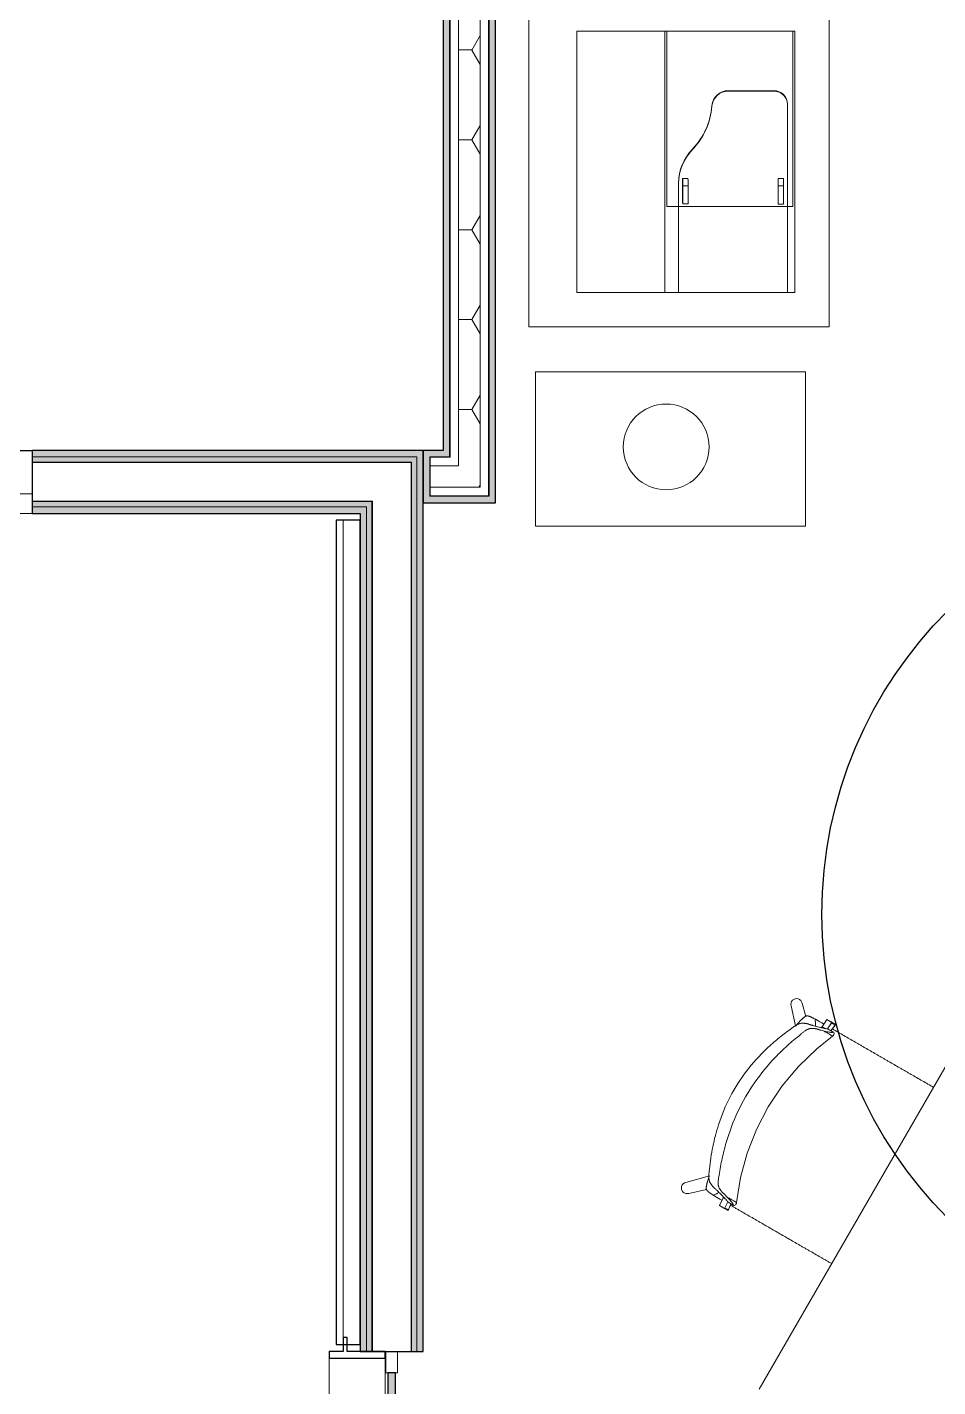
# Model space of a CAD drawing. Header units: millimetres. Extents: x 155920 to 295199, y -4084 to 97293.
# Drawn here: x 162324 to 164447, y 20987 to 24156 of the extents above; entities that cross this region are included whole.
import ezdxf

# ---------------------------------------------------------------- set-up
doc = ezdxf.new("R2010")
doc.units = ezdxf.units.MM
doc.header["$MEASUREMENT"] = 0
for name, color, linetype, lineweight in [('A-GLAZ-CURT', 7, 'CONTINUOUS', 9), ('A-GLAZ-CWMG', 7, 'CONTINUOUS', 9), ('A-WALL', 7, 'CONTINUOUS', 9), ('A-WALL-PATT', 7, 'CONTINUOUS', 25), ('I-FURN', 8, 'CONTINUOUS', 9), ('I-WALL', 7, 'CONTINUOUS', 9), ('Q-SPCQ', 7, 'CONTINUOUS', 9)]:
    doc.layers.add(name, color=color, linetype=linetype, lineweight=lineweight)
doc.layers.add('Social Distancing', color=7, linetype='CONTINUOUS')

msp = doc.modelspace()

# ---------------------------------------------------------------- hatches: boundary and pattern name
at = {"layer": 'A-GLAZ-CURT'}
msp.add_hatch(color=256, dxfattribs=at).paths.add_polyline_path([(163182.6, 20169.5), (163182.6, 21019.5), (163165.1, 21019.5), (163165.1, 20169.5)], flags=0)
at = {"layer": 'A-WALL-PATT', "lineweight": 9}
for points in [[(163308.8, 23154.8), (163308.8, 26805.3), (163293.8, 26805.3), (163293.8, 23154.8)], [(163400.8, 23047.8), (163399.8, 23062.8), (163262.3, 23063.8), (163262.3, 23154.8), (163247.3, 23154.8), (163247.3, 23047.8), (163320.2, 23047.8)]]:
    msp.add_hatch(color=256, dxfattribs=at).paths.add_polyline_path(points, flags=0)
at = {"layer": 'A-WALL-PATT', "lineweight": 5}
for points in [[(163415.8, 23047.8), (163415.8, 26805.3), (163400.8, 26805.3), (163400.8, 23047.8)], [(163293.8, 23154.8), (163293.8, 23169.8), (163247.3, 23169.8), (163247.3, 23154.8), (163262.3, 23154.8)]]:
    msp.add_hatch(color=256, dxfattribs=at).paths.add_polyline_path(points, flags=0)
h = msp.add_hatch(color=256, dxfattribs=at)
h.paths.add_polyline_path([(163021.2, 23154.8), (163232.3, 23154.8), (163232.3, 23169.8), (162335.8, 23169.8), (162335.8, 23154.8), (162722.2, 23154.8)], flags=0)
h.paths.add_polyline_path([(157335.8, 23154.8), (157335.8, 23169.8), (157222.4, 23169.8), (157222.4, 23154.8)], flags=0)
h.paths.add_polyline_path([(159685.8, 23154.8), (159985.8, 23154.8), (159985.8, 23169.8), (159685.8, 23169.8)], flags=0)
h = msp.add_hatch(color=256, dxfattribs=at)
h.paths.add_polyline_path([(163232.3, 15242.5), (163247.3, 15242.5), (163247.3, 18069.5), (163232.3, 18069.5), (163232.3, 15378.9)], flags=0)
h.paths.add_polyline_path([(163247.3, 21069.5), (163247.3, 23169.8), (163232.3, 23169.8), (163232.3, 21069.5)], flags=0)
h = msp.add_hatch(color=256, dxfattribs=at)
h.paths.add_polyline_path([(163219.8, 23142.3), (163219.8, 23154.8), (162335.8, 23154.8), (162335.8, 23142.3), (163218.8, 23142.3)], flags=0)
h.paths.add_polyline_path([(157222.4, 23142.3), (157335.8, 23142.3), (157335.8, 23154.8), (157222.4, 23154.8)], flags=0)
h.paths.add_polyline_path([(159685.8, 23142.3), (159985.8, 23142.3), (159985.8, 23154.8), (159685.8, 23154.8)], flags=0)
h = msp.add_hatch(color=256, dxfattribs=at)
h.paths.add_polyline_path([(163219.8, 15230), (163232.3, 15230), (163232.3, 18069.5), (163219.8, 18069.5), (163219.8, 15378.9)], flags=0)
h.paths.add_polyline_path([(163232.3, 21069.5), (163232.3, 23154.8), (163219.8, 23154.8), (163219.8, 21069.5)], flags=0)
h = msp.add_hatch(color=256, dxfattribs=at)
h.paths.add_polyline_path([(162335.8, 23037.8), (163115.3, 23037.8), (163115.3, 23050.3), (162335.8, 23050.3)], flags=0)
h.paths.add_polyline_path([(159685.8, 23037.8), (159985.8, 23037.8), (159985.8, 23050.3), (159685.8, 23050.3)], flags=0)
h.paths.add_polyline_path([(157222.4, 23037.8), (157335.8, 23037.8), (157335.8, 23050.3), (157222.4, 23050.3)], flags=0)
h = msp.add_hatch(color=256, dxfattribs=at)
h.paths.add_polyline_path([(163115.3, 15125.5), (163127.8, 15125.5), (163127.8, 18069.5), (163115.3, 18069.5), (163115.3, 15158.5)], flags=0)
h.paths.add_polyline_path([(163115.3, 21069.5), (163127.8, 21069.5), (163127.8, 23050.3), (163115.3, 23050.3), (163115.3, 21548.2)], flags=0)
at = {"layer": 'A-WALL-PATT', "lineweight": 9}
h = msp.add_hatch(color=256, dxfattribs=at)
h.paths.add_polyline_path([(163021.2, 23022.8), (163100.3, 23022.8), (163100.3, 23037.8), (162335.8, 23037.8), (162335.8, 23022.8), (162722.2, 23022.8)], flags=0)
h.paths.add_polyline_path([(157268.1, 23022.8), (157335.8, 23022.8), (157335.8, 23037.8), (157222.4, 23037.8), (157222.4, 23022.8), (157253.1, 23022.8)], flags=0)
h.paths.add_polyline_path([(159685.8, 23022.8), (159985.8, 23022.8), (159985.8, 23037.8), (159685.8, 23037.8)], flags=0)
h = msp.add_hatch(color=256, dxfattribs=at)
h.paths.add_polyline_path([(163100.3, 15110.5), (163115.3, 15110.5), (163115.3, 18069.5), (163100.3, 18069.5), (163100.3, 15158.5)], flags=0)
h.paths.add_polyline_path([(163100.3, 21069.5), (163115.3, 21069.5), (163115.3, 23037.8), (163100.3, 23037.8), (163100.3, 21548.2)], flags=0)

# ---------------------------------------------------------------- linework, layer by layer
at = {"layer": 'A-GLAZ-CURT', "lineweight": 30}
for p, q in [((163165.1, 21019.5), (163165.1, 20169.5)), ((163182.6, 21019.5), (163165.1, 21019.5)), ((163182.6, 20169.5), (163182.6, 21019.5))]:
    msp.add_line(p, q, dxfattribs=at)
at = {"layer": 'A-GLAZ-CWMG', "lineweight": 20}
for p, q in [((162335.8, 23168.8), (162285.8, 23168.8)), ((162335.8, 23068.8), (162335.8, 23168.8)), ((162285.8, 23068.8), (162335.8, 23068.8)), ((163160.3, 21069.5), (163160.3, 21019.5)), ((163187.3, 21069.5), (163160.3, 21069.5)), ((163187.3, 21019.5), (163187.3, 21069.5)), ((163160.3, 21019.5), (163187.3, 21019.5))]:
    msp.add_line(p, q, dxfattribs=at)
at = {"layer": 'A-WALL', "lineweight": 30}
for p, q in [((163293.8, 26805.3), (163293.8, 23169.8)), ((163415.8, 23047.8), (163415.8, 26805.3)), ((163293.8, 23169.8), (163247.3, 23169.8)), ((163247.3, 23169.8), (163247.3, 23154.8)), ((163247.3, 23154.8), (163247.3, 23062.8)), ((163247.3, 23062.8), (163247.3, 23047.8)), ((163247.3, 23047.8), (163293.8, 23047.8)), ((163293.8, 23047.8), (163400.8, 23047.8)), ((163400.8, 23047.8), (163415.8, 23047.8)), ((163070.3, 21101.5), (163060.3, 21101.5)), ((163060.3, 21101.5), (163060.3, 21069.5)), ((163070.3, 21069.5), (163070.3, 21101.5)), ((163060.3, 21069.5), (163028.3, 21069.5)), ((163028.3, 21069.5), (163028.3, 21053.5)), ((163028.3, 21053.5), (163158.3, 21053.5)), ((163158.3, 21069.5), (163070.3, 21069.5)), ((163158.3, 21053.5), (163158.3, 21069.5))]:
    msp.add_line(p, q, dxfattribs=at)
at = {"layer": 'A-WALL'}
for p, q in [((163308.8, 23154.8), (163308.8, 26805.3)), ((163309.8, 23153.8), (163309.8, 26805.3)), ((163329.8, 23133.8), (163329.8, 26805.3)), ((163379.8, 23083.8), (163379.8, 26805.3)), ((163399.8, 23063.8), (163399.8, 26805.3)), ((163400.8, 23062.8), (163400.8, 26805.3)), ((163100.3, 23154.8), (162335.8, 23154.8)), ((163100.3, 23142.3), (162335.8, 23142.3)), ((163100.3, 23141.3), (162335.8, 23141.3)), ((163100.3, 23154.8), (163219.8, 23154.8)), ((163100.3, 23142.3), (163218.8, 23142.3)), ((163100.3, 23141.3), (163128.8, 23141.3)), ((163128.8, 23141.3), (163218.8, 23141.3)), ((163218.8, 23142.3), (163219.8, 23142.3)), ((163218.8, 21069.5), (163218.8, 23141.3)), ((163219.8, 23154.8), (163232.3, 23154.8)), ((163219.8, 21069.5), (163219.8, 23142.3)), ((163232.3, 21069.5), (163232.3, 23154.8)), ((163262.3, 23154.8), (163262.3, 23153.8)), ((163293.8, 23154.8), (163262.3, 23154.8)), ((163262.3, 23153.8), (163262.3, 23063.8)), ((163293.8, 23153.8), (163263.3, 23153.8)), ((163263.3, 23153.8), (163263.3, 23063.8)), ((163308.8, 23154.8), (163293.8, 23154.8)), ((163308.8, 23153.8), (163293.8, 23153.8)), ((163309.8, 23153.8), (163308.8, 23153.8)), ((163293.8, 23133.8), (163263.3, 23133.8)), ((163309.8, 23133.8), (163293.8, 23133.8)), ((163329.8, 23133.8), (163309.8, 23133.8)), ((163293.8, 23083.8), (163263.3, 23083.8)), ((163329.8, 23083.8), (163293.8, 23083.8)), ((163379.8, 23083.8), (163329.8, 23083.8)), ((163100.3, 23051.3), (162335.8, 23051.3)), ((163100.3, 23050.3), (162335.8, 23050.3)), ((163100.3, 23051.3), (163127.8, 23051.3)), ((163100.3, 23050.3), (163115.3, 23050.3)), ((163115.3, 23050.3), (163127.8, 23050.3)), ((163127.8, 23051.3), (163128.8, 23051.3)), ((163127.8, 21069.5), (163127.8, 23050.3)), ((163128.8, 21069.5), (163128.8, 23051.3)), ((163262.3, 23063.8), (163262.3, 23062.8)), ((163293.8, 23062.8), (163262.3, 23062.8)), ((163293.8, 23063.8), (163263.3, 23063.8)), ((163379.8, 23063.8), (163293.8, 23063.8)), ((163399.8, 23062.8), (163293.8, 23062.8)), ((163399.8, 23063.8), (163379.8, 23063.8)), ((163400.8, 23062.8), (163399.8, 23062.8)), ((163100.3, 23037.8), (162335.8, 23037.8)), ((163100.3, 23037.8), (163115.3, 23037.8)), ((163115.3, 21069.5), (163115.3, 23037.8)), ((163060.3, 21085.5), (163060.3, 23006.8)), ((163028.3, 21053.5), (163028.3, 18085.5)), ((163158.3, 21053.5), (163158.3, 18085.5))]:
    msp.add_line(p, q, dxfattribs=at)
at = {"layer": 'A-WALL-PATT', "linetype": 'Continuous', "lineweight": 9}
for p, q in [((163360.4, 24103.1), (163379.8, 24136.7)), ((163329.8, 24103.2), (163360.4, 24103.2)), ((163379.8, 24069.6), (163360.5, 24103.1)), ((163360.4, 23893.6), (163379.8, 23927.2)), ((163329.8, 23893.6), (163360.4, 23893.6)), ((163379.8, 23860.1), (163360.5, 23893.6)), ((163360.4, 23684), (163379.8, 23717.6)), ((163329.8, 23684.1), (163360.4, 23684.1)), ((163379.8, 23650.6), (163360.5, 23684.1)), ((163360.4, 23474.5), (163379.8, 23508.1)), ((163329.8, 23474.6), (163360.4, 23474.6)), ((163379.8, 23441.1), (163360.5, 23474.6)), ((163360.4, 23265), (163379.8, 23298.6)), ((163329.8, 23265.1), (163360.4, 23265.1)), ((163379.8, 23231.6), (163360.5, 23265)), ((163376.8, 23083.8), (163379.8, 23089.1))]:
    msp.add_line(p, q, dxfattribs=at)
at = {"layer": 'I-FURN'}
for p, q in [((163493.8, 23457.8), (163493.8, 24457.8)), ((164193.8, 24457.8), (164193.8, 23457.8)), ((164193.8, 23457.8), (163493.8, 23457.8)), ((163508.8, 23352.9), (163508.8, 22992.8)), ((164138.8, 23352.9), (163508.8, 23352.9)), ((164138.8, 22992.8), (164138.8, 23352.9)), ((163508.8, 22992.8), (164138.8, 22992.8)), ((164605.9, 21977.5), (164030.9, 20981.5)), ((164105.2, 21874.6), (164115.6, 21828)), ((164139.2, 21850.4), (164130.5, 21881)), ((164177.4, 21826.3), (164188.5, 21842.9)), ((164188.5, 21842.9), (164200.1, 21836.2)), ((164208.7, 21831.7), (164197.1, 21838.3)), ((164182.1, 21822.6), (164176.9, 21825.5)), ((164185, 21821.9), (164177.4, 21826.3)), ((164200.1, 21836.2), (164189.8, 21821)), ((164199.6, 21835.4), (164189.9, 21821)), ((164203.2, 21813.9), (164191.4, 21820.7)), ((164197.7, 21817), (164208.7, 21831.7)), ((164197.8, 21817), (164208.2, 21830.8)), ((164204.5, 21807.6), (164203.3, 21805.7)), ((164205, 21809.1), (164204.5, 21807.6)), ((164205, 21812.8), (164205.2, 21810.9)), ((164205.2, 21810.9), (164205, 21809.1)), ((164122.1, 21733.9), (164164.7, 21774.8)), ((164164.7, 21774.8), (164201.8, 21804.1)), ((164203.3, 21805.7), (164201.8, 21804.1)), ((164084.1, 21688.5), (164122.1, 21733.9)), ((164051.3, 21639.3), (164084.1, 21688.5)), ((164024, 21586.9), (164051.3, 21639.3)), ((164002.5, 21531.8), (164024, 21586.9)), ((163987.1, 21474.8), (164002.5, 21531.8)), ((163914.4, 21478.6), (163859.9, 21463.1)), ((163977.9, 21416.4), (163987.1, 21474.8)), ((163866.3, 21437.8), (163908.1, 21447.1)), ((163938.2, 21409.3), (163947, 21427.2)), ((163947, 21427.2), (163952.1, 21424.3)), ((163947.5, 21428.1), (163950.1, 21426.6)), ((163949.8, 21402.6), (163938.2, 21409.3)), ((163946.5, 21404.2), (163958, 21397.5)), ((163957.4, 21418.3), (163949.8, 21402.6)), ((163958, 21397.5), (163964.8, 21413.4)), ((163970.2, 21410.3), (163958.4, 21417.1)), ((163958.5, 21398.3), (163964.9, 21413.4)), ((163972, 21409.3), (163973.7, 21410.1)), ((163973.7, 21410.1), (163975.2, 21411.2)), ((163975.2, 21411.2), (163976.2, 21412.3)), ((163976.2, 21412.3), (163977.4, 21414.3)), ((163977.4, 21414.3), (163977.9, 21416.4))]:
    msp.add_line(p, q, dxfattribs=at)
for centre, radius, start, end in [((163813.8, 23177.8), 100, 90, 270), ((163813.8, 23177.8), 100, 270, 90), ((164117.7, 21878.6), 13.1, 10.3941, 198.0104), ((163862.3, 21450.2), 13.1, 100.4176, 288.0338)]:
    msp.add_arc(centre, radius, start, end, dxfattribs=at)
for centre, start_param, end_param in [((164200.7, 21855.3), 3.380441, 3.464082), ((164211.8, 21847.8), 2.884586, 3.464082), ((164212.2, 21848.6), 2.884586, 3.464082), ((163945.1, 21385.9), 5.960696, 6.540192), ((163945.6, 21386.8), 5.960696, 6.540192)]:
    msp.add_ellipse(centre, major_axis=(8.7, 15.1), ratio=0.978487, start_param=start_param, end_param=end_param, dxfattribs=at)
for points, knots in [([(164117.3, 21830.1), (164118.9, 21831.8), (164121.4, 21834.7), (164124.5, 21838), (164126.3, 21839.8), (164127.6, 21841.2), (164128.8, 21842.4), (164130, 21843.6), (164131.2, 21844.7), (164132.5, 21845.9), (164133.9, 21847.2), (164135.3, 21848.3), (164136.5, 21849.2), (164137.4, 21849.8), (164138.1, 21850.2), (164138.8, 21850.5), (164139.8, 21851), (164141.1, 21851.4), (164142.5, 21851.5), (164143.9, 21851.5), (164145.2, 21851.2), (164146.5, 21850.9), (164147.7, 21850.4), (164148.5, 21850.1), (164149, 21849.9), (164149.3, 21849.8), (164149.7, 21849.6), (164150.2, 21849.4), (164151, 21849), (164152.1, 21848.5), (164153.2, 21848), (164154.1, 21847.5), (164154.8, 21847.2), (164155.6, 21846.8), (164156.6, 21846.3), (164158.3, 21845.5), (164159.8, 21844.7), (164160.8, 21844.2)], [0, 0, 0, 0, 0.125, 0.1875, 0.21875, 0.25, 0.28125, 0.3125, 0.34375, 0.375, 0.40625, 0.4375, 0.46875, 0.484375, 0.5, 0.515625, 0.53125, 0.5625, 0.59375, 0.625, 0.65625, 0.6875, 0.71875, 0.734375, 0.742188, 0.75, 0.757812, 0.765625, 0.78125, 0.8125, 0.84375, 0.859375, 0.875, 0.890625, 0.90625, 0.9375, 1, 1, 1, 1]), ([(164161.5, 21827.6), (164161.6, 21828.5), (164161.8, 21831.6), (164161.8, 21837.1), (164161.2, 21841.8), (164160.8, 21844.2)], [0.93303317, 0.93303317, 0.93303317, 0.93303317, 0.94444444, 0.97222222, 1, 1, 1, 1]), ([(163914.9, 21494), (163916.5, 21511.7), (163921.5, 21546.7), (163936.3, 21603.9), (163961.2, 21664), (163999.4, 21723.9), (164039.2, 21767.7), (164074.6, 21798.9), (164093.4, 21813.1), (164103.1, 21819.9)], [-1, -1, -1, -1, -0.863636, -0.727273, -0.545455, -0.363636, -0.181818, -0.090909, 0, 0, 0, 0]), ([(164125.7, 21806.8), (164115.5, 21798.9), (164095.8, 21782.4), (164058.8, 21746.5), (164018, 21696.5), (163979.2, 21629.4), (163956.4, 21569), (163943.7, 21519.1), (163939.3, 21493.7), (163937.5, 21481)], [-1, -1, -1, -1, -0.9, -0.8, -0.6, -0.4, -0.2, -0.1, 0, 0, 0, 0]), ([(164103.1, 21819.9), (164105.1, 21821.6), (164109.1, 21824.8), (164113.8, 21828), (164117.4, 21830.1), (164120, 21831.4), (164122.1, 21832.4), (164123.5, 21832.9), (164124.3, 21833.2), (164124.9, 21833.4), (164125.5, 21833.6), (164126.3, 21833.9), (164127.6, 21834.2), (164129.4, 21834.5), (164131.5, 21834.6), (164133.4, 21834.5), (164135.2, 21834.4), (164137, 21834.1), (164138.4, 21833.9), (164139.4, 21833.8), (164139.9, 21833.7), (164140.4, 21833.6), (164140.8, 21833.6), (164141.3, 21833.5), (164142.2, 21833.4), (164143.4, 21833.1), (164144.7, 21832.7), (164146.4, 21832.1), (164148, 21831.5), (164149.6, 21831), (164150.9, 21830.6), (164152.2, 21830.2), (164153.9, 21829.7), (164156.8, 21829), (164160.8, 21827.9), (164165.3, 21826.6), (164169.5, 21825.5), (164173.6, 21824.5), (164177.5, 21823.5), (164180.9, 21822.7), (164183, 21822.3), (164184, 21822.1)], [0, 0, 0, 0, 0.035714, 0.071429, 0.089286, 0.107143, 0.125, 0.133929, 0.138393, 0.142857, 0.147321, 0.151786, 0.160714, 0.178571, 0.196429, 0.214286, 0.232143, 0.25, 0.267857, 0.276786, 0.28125, 0.285714, 0.290179, 0.294643, 0.303571, 0.321429, 0.339286, 0.357143, 0.392857, 0.410714, 0.428571, 0.446429, 0.464286, 0.5, 0.571429, 0.642857, 0.714286, 0.785714, 0.857143, 0.928571, 1, 1, 1, 1]), ([(164180.2, 21816.6), (164178.6, 21817), (164176.3, 21817.6), (164173.5, 21818.4), (164171.9, 21818.8), (164170.7, 21819.1), (164169.5, 21819.5), (164168.1, 21820), (164166.7, 21820.5), (164165.3, 21821), (164164.1, 21821.3), (164163, 21821.5), (164162.2, 21821.6), (164161.7, 21821.6), (164161.4, 21821.7), (164161, 21821.7), (164160.4, 21821.8), (164159.5, 21821.9), (164158.1, 21822), (164156.3, 21822.2), (164154.5, 21822.4), (164152.5, 21822.4), (164150.4, 21822.2), (164148.6, 21821.9), (164147.3, 21821.5), (164146.6, 21821.3), (164146, 21821), (164145.4, 21820.8), (164144.7, 21820.5), (164143.3, 21819.9), (164141.3, 21818.9), (164138.9, 21817.4), (164135.5, 21815.2), (164131.1, 21811.9), (164127.5, 21808.6), (164125.7, 21806.8)], [0, 0, 0, 0, 0.125, 0.1875, 0.21875, 0.25, 0.28125, 0.3125, 0.375, 0.40625, 0.4375, 0.46875, 0.484375, 0.492188, 0.5, 0.507812, 0.515625, 0.53125, 0.5625, 0.59375, 0.625, 0.65625, 0.6875, 0.71875, 0.734375, 0.742188, 0.75, 0.757812, 0.765625, 0.78125, 0.8125, 0.84375, 0.875, 0.9375, 1, 1, 1, 1]), ([(164177, 21825.5), (164176.6, 21825.3), (164175.7, 21825), (164174.9, 21824.5), (164174.4, 21824.3)], [-0.8810546, -0.8810546, -0.8810546, -0.8810546, -0.6666667, -0.4718724, -0.4718724, -0.4718724, -0.4718724]), ([(164180.2, 21816.6), (164182.8, 21815.1), (164187.5, 21812.4), (164193, 21809.2), (164197.1, 21806.9), (164199.4, 21805.5), (164200.6, 21804.8), (164201.3, 21804.5), (164201.7, 21804.2), (164201.8, 21804.1), (164201.8, 21804.1)], [0, 0, 0, 0, 0.1111111, 0.2222222, 0.3333333, 0.4444444, 0.5, 0.5555556, 0.6111111, 0.6625707, 0.6625707, 0.6625707, 0.6625707]), ([(164200.3, 21821.7), (164200.7, 21821.4), (164205.5, 21818.7), (164214.8, 21813.3), (164228.2, 21805.6), (164241.2, 21798), (164252, 21791.8), (164260.7, 21786.8), (164267.4, 21782.9), (164274, 21779.1), (164282.8, 21774), (164293.6, 21767.8), (164304.3, 21761.6), (164313, 21756.6), (164319.6, 21752.8), (164326.1, 21749), (164334.7, 21744), (164345.4, 21737.9), (164356.1, 21731.7), (164364.8, 21726.7), (164371.4, 21722.9), (164378, 21719), (164386.8, 21714), (164397.7, 21707.7), (164410.8, 21700.1), (164424.1, 21692.5), (164432.9, 21687.4), (164437.3, 21684.8), (164437.3, 21684.8)], [-0.896036, -0.896036, -0.896036, -0.896036, -0.8928571, -0.8571429, -0.8214286, -0.7857143, -0.75, -0.7321429, -0.7142857, -0.6964286, -0.6785714, -0.6428571, -0.6071429, -0.5892857, -0.5714286, -0.5535714, -0.5357143, -0.5, -0.4642857, -0.4464286, -0.4285714, -0.4107143, -0.3928571, -0.3571429, -0.3214286, -0.2857143, -0.25, -0.2496035, -0.2496035, -0.2496035, -0.2496035]), ([(163953.5, 21422.8), (163952.2, 21424.3), (163949.9, 21426.8), (163946.3, 21430.6), (163943.3, 21433.6), (163940.2, 21436.7), (163936.9, 21440), (163933.9, 21443), (163931.5, 21445.4), (163929.9, 21447), (163928.6, 21448.2), (163927.3, 21449.3), (163926, 21450.4), (163924.6, 21451.5), (163923.6, 21452.5), (163922.8, 21453.4), (163922.2, 21454.1), (163921.9, 21454.5), (163921.7, 21454.9), (163921.4, 21455.2), (163921.1, 21455.6), (163920.5, 21456.4), (163919.6, 21457.5), (163918.5, 21458.9), (163917.4, 21460.4), (163916.4, 21462.1), (163915.4, 21463.9), (163914.8, 21465.6), (163914.4, 21466.9), (163914.2, 21467.7), (163914.1, 21468.3), (163914, 21469), (163913.8, 21469.8), (163913.6, 21471.3), (163913.4, 21473.6), (163913.3, 21476.5), (163913.3, 21480.7), (163913.7, 21486.4), (163914.4, 21491.4), (163914.9, 21494)], [0, 0, 0, 0, 0.142857, 0.214286, 0.285714, 0.357143, 0.428571, 0.5, 0.535714, 0.571429, 0.589286, 0.607143, 0.642857, 0.660714, 0.678571, 0.696429, 0.705357, 0.709821, 0.714286, 0.71875, 0.723214, 0.732143, 0.75, 0.767857, 0.785714, 0.803571, 0.821429, 0.839286, 0.848214, 0.852679, 0.857143, 0.861607, 0.866071, 0.875, 0.892857, 0.910714, 0.928571, 0.964286, 1, 1, 1, 1]), ([(163923.6, 21433.5), (163922.7, 21434.1), (163921.3, 21435), (163919.7, 21436.1), (163918.8, 21436.7), (163918.1, 21437.2), (163917.4, 21437.6), (163916.6, 21438.2), (163915.6, 21438.9), (163914.6, 21439.6), (163913.9, 21440.1), (163913.5, 21440.4), (163913.1, 21440.7), (163912.8, 21440.9), (163912.4, 21441.2), (163911.7, 21441.8), (163910.8, 21442.6), (163909.8, 21443.5), (163908.9, 21444.5), (163908.2, 21445.7), (163907.6, 21447), (163907.3, 21448.3), (163907.2, 21449.4), (163907.2, 21450.2), (163907.2, 21451), (163907.2, 21452.1), (163907.4, 21453.5), (163907.6, 21455.3), (163908, 21457.2), (163908.4, 21458.9), (163908.8, 21460.5), (163909.2, 21462.1), (163909.7, 21463.8), (163910.2, 21465.6), (163910.9, 21468), (163912.3, 21472.4), (163913.4, 21476), (163914.2, 21478.3)], [0, 0, 0, 0, 0.0625, 0.09375, 0.109375, 0.125, 0.140625, 0.15625, 0.1875, 0.21875, 0.234375, 0.242188, 0.25, 0.257812, 0.265625, 0.28125, 0.3125, 0.34375, 0.375, 0.40625, 0.4375, 0.46875, 0.484375, 0.5, 0.515625, 0.53125, 0.5625, 0.59375, 0.625, 0.65625, 0.6875, 0.71875, 0.75, 0.78125, 0.8125, 0.875, 1, 1, 1, 1]), ([(163937.5, 21481), (163936.9, 21478.5), (163935.9, 21473.7), (163935.2, 21468.3), (163934.9, 21464.2), (163934.9, 21461.4), (163935.1, 21459.2), (163935.2, 21457.7), (163935.3, 21456.9), (163935.4, 21456.3), (163935.5, 21455.7), (163935.7, 21454.9), (163936, 21453.6), (163936.6, 21451.8), (163937.5, 21450), (163938.5, 21448.3), (163939.5, 21446.7), (163940.6, 21445.3), (163941.4, 21444.1), (163942, 21443.4), (163942.3, 21443), (163942.5, 21442.6), (163942.7, 21442.3), (163943, 21441.9), (163943.5, 21441.3), (163944.3, 21440.5), (163945.1, 21439.6), (163946.2, 21438.6), (163947.4, 21437.7), (163948.5, 21436.7), (163949.4, 21435.9), (163950.3, 21435), (163951.4, 21433.8), (163953.5, 21431.8), (163955.2, 21430), (163956.3, 21428.8)], [0, 0, 0, 0, 0.0625, 0.125, 0.15625, 0.1875, 0.21875, 0.234375, 0.242188, 0.25, 0.257812, 0.265625, 0.28125, 0.3125, 0.34375, 0.375, 0.40625, 0.4375, 0.46875, 0.484375, 0.492188, 0.5, 0.507812, 0.515625, 0.53125, 0.5625, 0.59375, 0.625, 0.6875, 0.71875, 0.75, 0.78125, 0.8125, 0.875, 1, 1, 1, 1]), ([(163923.6, 21433.5), (163926, 21434.4), (163930.3, 21436.2), (163934.7, 21438.6), (163936.9, 21440.1), (163937.2, 21440.3)], [0, 0, 0, 0, 0.02777778, 0.05555556, 0.06066679, 0.06066679, 0.06066679, 0.06066679]), ([(163946.8, 21430), (163946.8, 21429.5), (163946.9, 21428.5), (163947, 21427.7), (163947, 21427.2)], [-0.5281276, -0.5281276, -0.5281276, -0.5281276, -0.3333333, -0.1258677, -0.1258677, -0.1258677, -0.1258677]), ([(163977.9, 21416.4), (163977.9, 21416.4), (163977.8, 21416.4), (163977.4, 21416.7), (163976.6, 21417.1), (163974.9, 21418.1), (163971.5, 21420.1), (163965.2, 21423.7), (163959.6, 21427), (163956.3, 21428.8)], [0.3374293, 0.3374293, 0.3374293, 0.3374293, 0.3888889, 0.4444444, 0.5138889, 0.5833333, 0.7222222, 0.8611111, 1, 1, 1, 1]), ([(164200, 21273.7), (164199.9, 21273.8), (164197.6, 21275.1), (164193.2, 21277.7), (164186.6, 21281.5), (164180, 21285.3), (164171.3, 21290.3), (164160.5, 21296.6), (164149.7, 21302.8), (164141, 21307.8), (164134.4, 21311.6), (164127.8, 21315.4), (164119, 21320.5), (164108.2, 21326.7), (164095.2, 21334.2), (164082.1, 21341.8), (164069, 21349.4), (164056.1, 21356.8), (164045.3, 21363), (164036.6, 21368.1), (164030, 21371.9), (164023.5, 21375.7), (164014.9, 21380.6), (164004.3, 21386.7), (163993.6, 21392.9), (163984.8, 21398), (163978.1, 21401.8), (163971.4, 21405.7), (163966.3, 21408.6), (163963.5, 21410.3), (163962.9, 21410.6)], [-0.7508218, -0.7508218, -0.7508218, -0.7508218, -0.75, -0.7321429, -0.7142857, -0.6964286, -0.6785714, -0.6428571, -0.6071429, -0.5892857, -0.5714286, -0.5535714, -0.5357143, -0.5, -0.4642857, -0.4285714, -0.3928571, -0.3571429, -0.3214286, -0.3035714, -0.2857143, -0.2678571, -0.25, -0.2142857, -0.1785714, -0.1607143, -0.1428571, -0.125, -0.1071429, -0.1022726, -0.1022726, -0.1022726, -0.1022726])]:
    msp.add_open_spline(points, degree=3, knots=knots, dxfattribs=at)
for points in [[(164160.8, 21844.2), (164161.3, 21843.9), (164162.5, 21843.4), (164163.6, 21842.8), (164164.2, 21842.5)], [(164164.2, 21842.5), (164169.5, 21839.4), (164174.9, 21836.3), (164180.6, 21833)], [(164117.3, 21830.1), (164116.4, 21829.1), (164115.6, 21828.2), (164114.8, 21827.2)], [(164114.9, 21827.3), (164115.7, 21828.2), (164116.5, 21829.1), (164117.3, 21830.1)], [(164203.2, 21813.9), (164202.8, 21813.6), (164201.8, 21813.1), (164199.2, 21812.9), (164195.6, 21813.3), (164191.2, 21814.1), (164186.1, 21815.1), (164182.2, 21816.1), (164180.2, 21816.6)], [(164184, 21822.1), (164185.4, 21821.8), (164187.9, 21821.3), (164190.3, 21820.9), (164191.4, 21820.7)], [(164204.4, 21813.2), (164204.7, 21813), (164205.1, 21812.8), (164205, 21812.8), (164204.4, 21813.2), (164203.7, 21813.6), (164203.2, 21813.9)], [(163926.9, 21431.4), (163926.3, 21431.8), (163925.2, 21432.5), (163924.2, 21433.2), (163923.6, 21433.5)], [(163943.3, 21421.9), (163937.7, 21425.2), (163932.2, 21428.4), (163926.9, 21431.4)], [(163956.3, 21428.8), (163957.8, 21427.4), (163960.6, 21424.5), (163964, 21420.6), (163966.9, 21417.2), (163969, 21414.3), (163970.1, 21411.9), (163970.3, 21410.8), (163970.2, 21410.3)], [(163958.4, 21417.1), (163957.7, 21418), (163956.1, 21419.8), (163954.4, 21421.8), (163953.5, 21422.8)], [(163970.2, 21410.3), (163970.7, 21410), (163971.4, 21409.6), (163972, 21409.3), (163972.1, 21409.2), (163971.7, 21409.5), (163971.3, 21409.6)]]:
    msp.add_open_spline(points, degree=3, dxfattribs=at)
at = {"layer": 'I-WALL'}
for p, q in [((159985.8, 23169.8), (162335.8, 23169.8)), ((162335.8, 23022.8), (159985.8, 23022.8))]:
    msp.add_line(p, q, dxfattribs=at)
at = {"layer": 'I-WALL', "lineweight": 30}
for p, q in [((163100.3, 23169.8), (162335.8, 23169.8)), ((162335.8, 23169.8), (162335.8, 23022.8)), ((163232.3, 23169.8), (163100.3, 23169.8)), ((163247.3, 23169.8), (163232.3, 23169.8)), ((163247.3, 21069.5), (163247.3, 23169.8)), ((162335.8, 23022.8), (163100.3, 23022.8)), ((163100.3, 23022.8), (163100.3, 21069.5)), ((163044.3, 23006.8), (163044.3, 21085.5)), ((163100.3, 23006.8), (163044.3, 23006.8)), ((163100.3, 21085.5), (163100.3, 23006.8)), ((163044.3, 21085.5), (163100.3, 21085.5)), ((163100.3, 21069.5), (163247.3, 21069.5))]:
    msp.add_line(p, q, dxfattribs=at)
at = {"layer": 'Q-SPCQ'}
for p, q in [((163605.8, 24147.4), (163809, 24147.4)), ((163605.8, 24147.4), (163605.8, 23537.8)), ((163809, 24147.4), (163810.8, 24147.4)), ((163810.8, 24147.4), (163815.4, 24147.4)), ((163810.8, 24147.4), (163810.8, 23537.8)), ((163810.8, 24147.4), (163810.8, 23537.8)), ((163815.4, 24147.4), (164109.4, 24147.4)), ((163815.4, 23738.3), (163815.4, 24147.4)), ((164109.4, 23738.3), (164109.4, 24147.4)), ((164109.4, 24147.4), (164113.8, 24147.4)), ((164113.8, 24147.4), (164113.8, 23537.8)), ((163958.3, 24008.3), (164064.9, 24008.3)), ((164064.9, 24007.2), (163958.3, 24007.2)), ((164096.7, 23976), (164096.7, 23977.1)), ((164096.7, 23738.3), (164096.7, 23976)), ((163851.8, 23803.3), (163864.5, 23803.3)), ((163851.8, 23747.1), (163851.8, 23803.3)), ((163852.5, 23786.7), (163852.5, 23803.3)), ((163864.5, 23803.3), (163864.5, 23801.5)), ((164074.8, 23801.5), (164074.8, 23803.3)), ((164074.8, 23803.3), (164087.5, 23803.3)), ((164087.5, 23803.3), (164087.5, 23801.5)), ((163842.7, 23793.3), (163842.7, 23792.2)), ((163842.7, 23792.2), (163842.7, 23738.3)), ((163852.5, 23744.2), (163852.5, 23786.7)), ((163865.2, 23786.7), (163852.5, 23786.7)), ((163865.2, 23801.5), (163865.2, 23786.7)), ((163865.2, 23786.7), (163865.2, 23744.2)), ((164074.8, 23786.7), (164074.8, 23801.5)), ((164074.8, 23743.9), (164074.8, 23786.7)), ((164074.8, 23786.7), (164087.5, 23786.7)), ((164087.5, 23801.5), (164087.5, 23786.7)), ((164087.5, 23786.7), (164087.5, 23743.9)), ((163852.5, 23744.2), (163865.2, 23744.2)), ((164087.5, 23743.9), (164074.8, 23743.9)), ((163842.7, 23738.3), (163815.4, 23738.3)), ((163842.7, 23738.3), (163847, 23738.3)), ((163842.7, 23537.8), (163842.7, 23738.3)), ((163847, 23738.4), (163862.9, 23738.4)), ((163862.9, 23738.4), (163868.6, 23738.4)), ((163868.6, 23738.4), (164070.8, 23738.4)), ((164070.8, 23738.4), (164076.5, 23738.4)), ((164076.5, 23738.4), (164092.4, 23738.4)), ((164092.4, 23738.3), (164096.7, 23738.3)), ((164096.7, 23738.3), (164096.7, 23537.8)), ((164109.4, 23738.3), (164096.7, 23738.3)), ((163809, 23537.8), (163605.8, 23537.8)), ((163810.8, 23537.8), (163809, 23537.8)), ((163810.8, 23537.8), (163842.7, 23537.8)), ((163862.9, 23537.8), (163842.7, 23537.8)), ((163868.6, 23537.8), (163862.9, 23537.8)), ((164070.8, 23537.8), (163868.6, 23537.8)), ((164076.5, 23537.8), (164070.8, 23537.8)), ((164096.7, 23537.8), (164076.5, 23537.8)), ((164096.7, 23537.8), (164113.8, 23537.8))]:
    msp.add_line(p, q, dxfattribs=at)
for centre, major_axis, start_param, end_param in [((163958.3, 23970.8), (-38.1, 0), 4.712389, 6.216113), ((163958.3, 23969.7), (-38.1, 0), 4.712389, 6.216113), ((164064.9, 23977.1), (-31.8, 0), 3.141593, 4.712389), ((164064.9, 23976), (-31.8, 0), 3.141593, 4.712389), ((163754.8, 23984.3), (-165.8, 0), 2.376799, 3.07452), ((163754.8, 23983.2), (-165.8, 0), 2.376799, 3.07452), ((163957, 23793.3), (-114.3, 0), 5.518391, 6.283185), ((163957, 23792.2), (-114.3, 0), 5.518391, 6.283185)]:
    msp.add_ellipse(centre, major_axis=major_axis, ratio=0.984803, start_param=start_param, end_param=end_param, dxfattribs=at)
at = {"layer": 'Social Distancing'}
msp.add_circle((165176.8, 22088.2), 1000, dxfattribs=at)
msp.add_circle((165176.8, 22088.2), 1000, dxfattribs=at)

doc.saveas('drawing.dxf')
